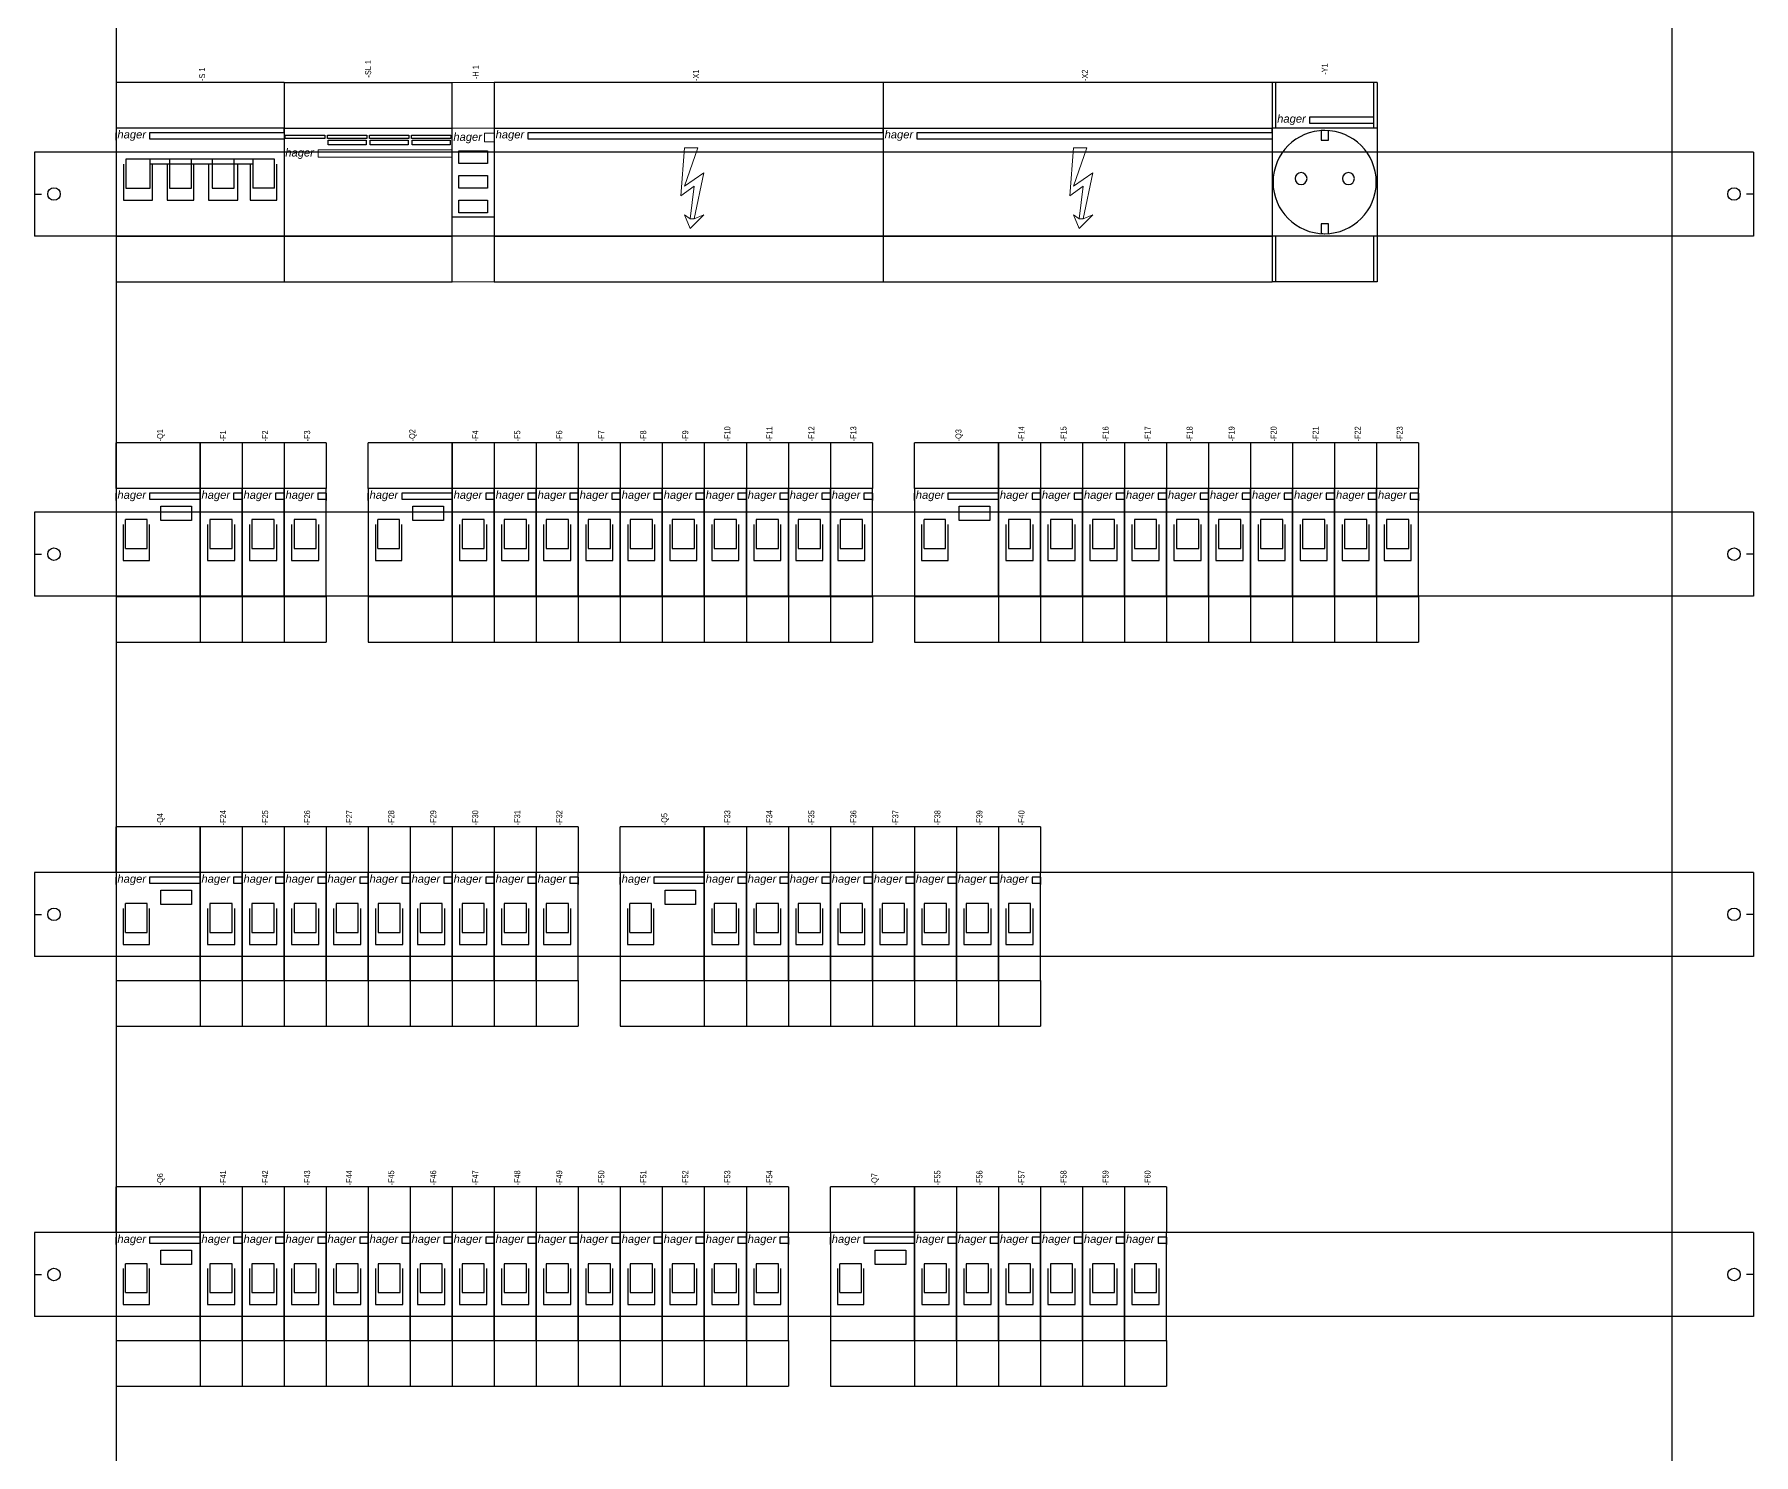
# Model space of a CAD drawing. Header units: millimetres. Extents: x 2151 to 5908, y -441 to 3322.
# Drawn here: x 3168 to 3884, y 1106 to 1697 of the extents above; entities that cross this region are included whole.
import ezdxf
from ezdxf.enums import TextEntityAlignment as Align

# ---------------------------------------------------------------- set-up
doc = ezdxf.new("R2010")
doc.units = ezdxf.units.MM
for name, color, linetype, lineweight in [('2DE_OBJ_Eti-Apparatus', 7, 'Continuous', 25), ('2DE_OBJ_Hager-Apparatus', 7, 'Continuous', 25), ('2DE_OBJ_Hager-Others', 7, 'Continuous', 25), ('2DE_TXTNUM', 7, 'Continuous', 9), ('2DE_TXTORD', 7, 'Continuous', 9)]:
    doc.layers.add(name, color=color, linetype=linetype, lineweight=lineweight)
doc.layers.add('CP_HIDDE_APPARATUS', color=7, linetype='Continuous')
doc.styles.add('CP_ATTR', font='ARIAL.TTF')
doc.styles.add('CP_ELATT', font='ARIAL.TTF')
doc.styles.add('STYLE133', font='ariali.ttf')

# ---------------------------------------------------------------- blocks, each defined once
blk = doc.blocks.new('2de_eti_9_4352_5ex0yz5')
at = {"linetype": 'Continuous'}
for p, q in [((716, 35), (0, 35)), ((0, 35), (0, 0)), ((716, 35), (716, 0)), ((0, 17.5), (3, 17.5)), ((716, 17.5), (713, 17.5)), ((716, 0), (0, 0))]:
    blk.add_line(p, q, dxfattribs=at)
for centre in [(8.15, 17.5), (707.85, 17.5)]:
    blk.add_circle(centre, 2.6, dxfattribs=at)
at = {"linetype": 'ByBlock', "style": 'CP_ATTR', "flags": 9}
for tag in ['EL-STATUS', 'FUNCTION', 'ARTICLE-2', 'ARTICLE-1', 'WEIGHT', 'IP', 'CURRENT', 'LINK', 'OTHER', 'CHARACTER', 'POWER', 'VOLTAGE', 'PRODUCER', 'ORDER-NO', 'PRODUCT-TYPE', 'ARTICLE', 'GROUP', 'NUMBER', 'NAME']:
    blk.add_attdef(tag, text='', height=0.00005, dxfattribs=at).set_placement((0, 5), align=Align.MIDDLE_LEFT)
blk = doc.blocks.new('2de_hager_am3_03296_z6s5u4k')
for p, q in [((0, 0), (0, -45)), ((70, 0), (0, 0)), ((70, -2), (70, 0)), ((70, -4.48), (70, -45)), ((3.04, -15), (3.04, -30)), ((15.22, -30), (15.22, -15)), ((15.22, -30), (15.22, -15)), ((21.3, -15), (21.3, -30)), ((32.46, -30), (32.46, -15)), ((32.46, -30), (32.46, -15)), ((38.55, -15), (38.55, -30)), ((50.72, -30), (50.72, -15)), ((50.72, -30), (50.72, -15)), ((55.8, -15), (55.8, -30)), ((66.96, -30), (66.96, -15)), ((66.96, -30), (66.96, -15)), ((3.04, -30), (15.22, -30)), ((3.04, -30), (15.22, -30)), ((21.3, -30), (32.46, -30)), ((21.3, -30), (32.46, -30)), ((38.55, -30), (50.72, -30)), ((38.55, -30), (50.72, -30)), ((55.8, -30), (66.96, -30)), ((55.8, -30), (66.96, -30)), ((0, -45), (70, -45))]:
    blk.add_line(p, q)
at = {"linetype": 'Continuous'}
blk.add_line((0, -5), (0, -2), dxfattribs=at)
at = {"color": 5}
for p, q in [((70, -2), (13.98, -2)), ((13.98, -2), (13.98, -4.48)), ((13.98, -4.48), (70, -4.48))]:
    blk.add_line(p, q, dxfattribs=at)
at = {"color": 5, "linetype": 'Continuous'}
blk.add_line((70, -2), (70, -4.48), dxfattribs=at)
blk.add_line((70, -2), (70, -4.48), dxfattribs=at)
at = {"color": 8, "linetype": 'Continuous'}
for p, q in [((4.06, -13), (4.06, -25)), ((56.91, -13), (4.06, -13)), ((14.2, -25), (14.2, -13)), ((22.32, -13), (22.32, -25)), ((31.45, -13), (22.32, -13)), ((31.45, -25), (31.45, -13)), ((50.24, -13), (39.08, -13)), ((40.09, -13), (40.09, -25)), ((49.22, -13), (40.09, -13)), ((49.22, -25), (49.22, -13)), ((56.91, -13), (56.91, -25)), ((66.04, -13), (56.91, -13)), ((66.04, -25), (66.04, -13)), ((56.91, -15), (14.2, -15)), ((50.24, -15), (39.08, -15)), ((4.06, -25), (14.2, -25)), ((22.32, -25), (31.45, -25)), ((40.09, -25), (49.22, -25)), ((66.04, -25), (56.91, -25))]:
    blk.add_line(p, q, dxfattribs=at)
at = {"layer": 'CP_HIDDE_APPARATUS'}
for p, q in [((52.75, 19), (0, 19)), ((52.75, 19), (0, 19)), ((0, 19), (0, 0)), ((70, 19), (52.75, 19)), ((70, 19), (52.75, 19)), ((70, 19), (70, 0)), ((0, -45), (0, -64)), ((70, -45), (70, -64)), ((0, -64), (52.75, -64)), ((0, -64), (52.75, -64)), ((52.75, -64), (70, -64)), ((52.75, -64), (70, -64))]:
    blk.add_line(p, q, dxfattribs=at)
at = {"color": 5, "style": 'STYLE133'}
blk.add_text('hager', height=3.333, dxfattribs=at).set_placement((0.58, -0.99), align=Align.TOP_LEFT)
at = {"linetype": 'ByBlock', "style": 'CP_ATTR', "flags": 9}
for tag in ['WEIGHT', 'IP', 'MATERIAL', 'DIMS', 'OTHER', 'CHARACTER', 'POWER', 'VOLTAGE', 'PRODUCER', 'PRODUCT-TYPE', 'ARTICLE', 'GROUP', 'NUMBER', 'NAME']:
    blk.add_attdef(tag, text='', height=0.00005, dxfattribs=at).set_placement((-0.01, 0), align=Align.MIDDLE_LEFT)
at = {"layer": '2DE_TXTNUM', "style": 'CP_ELATT', "width": 0.8}
blk.add_attdef('TAG', (37.09, 19.6), '', height=2.5, rotation=90, dxfattribs=at)
at = {"layer": '2DE_TXTORD', "style": 'CP_ELATT', "width": 0.8, "flags": 1}
blk.add_attdef('ORDER-NO', (28.36, 9.12), '', height=1.7, dxfattribs=at)
blk = doc.blocks.new('2d_logo_hager_53nhrsw')
at = {"color": 5, "lineweight": 0}
blk.add_lwpolyline([(13.68, -1.87), (69.5, -1.87), (69.5, 1.18), (13.68, 1.18), (13.68, -1.87)], dxfattribs=at)
at = {"color": 5, "style": 'STYLE133'}
blk.add_text('hager', height=3.333, dxfattribs=at).set_placement((0, 1.67), align=Align.TOP_LEFT)
blk = doc.blocks.new('2de_hager_am3_06345_zz7asxa')
for p, q in [((0, 0), (70, 0)), ((0, 0), (0, -45)), ((70, -45), (70, 0)), ((0.5, -3), (17, -3)), ((0.5, -4.3), (0.5, -3)), ((17, -4.3), (0.5, -4.3)), ((17, -3), (17, -4.3)), ((18, -3), (34.5, -3)), ((18, -4.3), (18, -3)), ((34.5, -4.3), (18, -4.3)), ((18.32, -7), (18.32, -5)), ((18.32, -5), (34.12, -5)), ((34.12, -7), (18.32, -7)), ((34.12, -5), (34.12, -7)), ((34.5, -3), (34.5, -4.3)), ((35.5, -3), (52, -3)), ((35.5, -4.3), (35.5, -3)), ((52, -4.3), (35.5, -4.3)), ((35.82, -7), (35.82, -5)), ((35.82, -5), (51.62, -5)), ((51.62, -7), (35.82, -7)), ((51.62, -5), (51.62, -7)), ((52, -3), (52, -4.3)), ((53, -3), (69.5, -3)), ((53, -4.3), (53, -3)), ((69.5, -4.3), (53, -4.3)), ((53.32, -7), (53.32, -5)), ((53.32, -5), (69.12, -5)), ((69.12, -7), (53.32, -7)), ((69.12, -5), (69.12, -7)), ((69.5, -3), (69.5, -4.3)), ((0, -45), (70, -45))]:
    blk.add_line(p, q)
at = {"layer": 'CP_HIDDE_APPARATUS'}
for p, q in [((0, 19), (70, 19)), ((0, 19), (0, 0)), ((70, 0), (70, 19)), ((0, -45), (0, -64)), ((70, -64), (70, -45)), ((0, -64), (70, -64))]:
    blk.add_line(p, q, dxfattribs=at)
blk.add_blockref('2d_logo_hager_53nhrsw', (0.5, -10.2))
at = {"linetype": 'ByBlock', "style": 'CP_ATTR', "flags": 9}
for tag in ['WEIGHT', 'IP', 'MATERIAL', 'DIMS', 'OTHER', 'CHARACTER', 'POWER', 'VOLTAGE', 'PRODUCER', 'PRODUCT-TYPE', 'ARTICLE', 'GROUP', 'NUMBER', 'NAME']:
    blk.add_attdef(tag, text='', height=0.00005, dxfattribs=at).set_placement((-0.01, 0), align=Align.MIDDLE_LEFT)
at = {"layer": '2DE_TXTNUM', "style": 'CP_ELATT', "width": 0.8}
blk.add_attdef('TAG', text='', height=2.5, rotation=90, dxfattribs=at).set_placement((35, 21.04), align=Align.MIDDLE_LEFT)
at = {"layer": '2DE_TXTORD', "style": 'CP_ELATT', "width": 0.8, "flags": 1}
blk.add_attdef('ORDER-NO', (29.49, -49.12), '', height=1.7, dxfattribs=at)
blk = doc.blocks.new('2de_hager_am3_05270_5x76jyh')
at = {"color": 7, "lineweight": 0}
for p, q in [((0, 0), (0, -45)), ((17.5, 0), (0, 0)), ((0, -45), (17.5, -45))]:
    blk.add_line(p, q, dxfattribs=at)
for p, q in [((17.5, 0), (17.5, -45)), ((17.5, -37.15), (0, -37.15))]:
    blk.add_line(p, q)
at = {"color": 5, "lineweight": 0}
blk.add_lwpolyline([(13.45, -2.19), (17.5, -2.19), (17.5, -5.75), (13.45, -5.75), (13.45, -2.19)], dxfattribs=at)
blk.add_lwpolyline([(13.45, -2.19), (17.5, -2.19), (17.5, -5.75), (13.45, -5.75), (13.45, -2.19)], dxfattribs=at)
at = {"color": 1}
for points in [[(2.71, -9.49), (14.71, -9.49), (14.71, -14.7), (2.71, -14.7)], [(2.71, -19.77), (14.71, -19.77), (14.71, -24.99), (2.71, -24.99)], [(2.71, -30.05), (14.71, -30.05), (14.71, -35.27), (2.71, -35.27)]]:
    blk.add_lwpolyline(points, close=True, dxfattribs=at)
at = {"layer": 'CP_HIDDE_APPARATUS', "color": 7, "lineweight": 0}
for p, q in [((0, 19), (0, 0)), ((17.5, 19), (0, 19)), ((17.5, 0), (17.5, 19)), ((0, -64), (17.5, -64))]:
    blk.add_line(p, q, dxfattribs=at)
at = {"layer": 'CP_HIDDE_APPARATUS'}
for p, q in [((0, -64), (0, -45)), ((17.5, -45), (17.5, -64))]:
    blk.add_line(p, q, dxfattribs=at)
at = {"color": 5, "style": 'STYLE133'}
blk.add_text('hager', height=3.333, dxfattribs=at).set_placement((0.48, -2.02), align=Align.TOP_LEFT)
blk.add_text('hager', height=3.333, dxfattribs=at).set_placement((0.48, -2.02), align=Align.TOP_LEFT)
at = {"linetype": 'ByBlock', "style": 'CP_ATTR', "flags": 9}
for tag in ['WEIGHT', 'IP', 'MATERIAL', 'DIMS', 'OTHER', 'CHARACTER', 'POWER', 'VOLTAGE', 'PRODUCER', 'PRODUCT-TYPE', 'ARTICLE', 'GROUP', 'NUMBER', 'NAME']:
    blk.add_attdef(tag, text='', height=0.00005, dxfattribs=at).set_placement((-0.01, 0), align=Align.MIDDLE_LEFT)
at = {"layer": '2DE_TXTNUM', "style": 'CP_ELATT', "width": 0.8}
blk.add_attdef('TAG', (11.05, 20.4), '', height=2.5, rotation=90, dxfattribs=at)
at = {"layer": '2DE_TXTORD', "style": 'CP_ELATT', "width": 0.8, "flags": 1}
blk.add_attdef('ORDER-NO', (2.32, 9.91), '', height=1.7, dxfattribs=at)
blk = doc.blocks.new('2de_hager_am3_04862_zmxa4c9')
for p, q in [((0, 0), (0, -45)), ((35, 0), (0, 0)), ((35, -45), (35, 0)), ((35, -45), (35, 0)), ((35, -4.48), (35, -2)), ((3, -15), (3, -30)), ((14, -30), (14, -15)), ((14, -30), (14, -15)), ((3, -30), (14, -30)), ((3, -30), (14, -30)), ((0, -45), (35, -45)), ((0, -45), (35, -45))]:
    blk.add_line(p, q)
at = {"linetype": 'Continuous'}
for p, q in [((35, 0), (0, 0)), ((0, -5), (0, -2)), ((35, -2), (35, -5)), ((35, -2), (35, -5))]:
    blk.add_line(p, q, dxfattribs=at)
at = {"color": 255, "linetype": 'Continuous'}
blk.add_line((0, -2), (0, -5), dxfattribs=at)
at = {"color": 250, "linetype": 'Continuous'}
for p, q in [((0, -2), (0, -5)), ((35, -5), (35, -2))]:
    blk.add_line(p, q, dxfattribs=at)
at = {"color": 5}
for p, q in [((35, -2), (13.98, -2)), ((13.98, -2), (13.98, -4.48)), ((13.98, -4.48), (35, -4.48))]:
    blk.add_line(p, q, dxfattribs=at)
at = {"color": 8, "linetype": 'Continuous'}
for p, q in [((13, -13), (4, -13)), ((4, -25), (4, -13)), ((13, -25), (13, -13)), ((4, -25), (13, -25))]:
    blk.add_line(p, q, dxfattribs=at)
at = {"color": 5}
blk.add_lwpolyline([(18.67, -7.37), (31.36, -7.37), (31.36, -13.35), (18.67, -13.35)], close=True, dxfattribs=at)
at = {"layer": 'CP_HIDDE_APPARATUS'}
for p, q in [((35, 19), (0, 19)), ((35, 19), (0, 19)), ((0, 0), (0, 19)), ((35, 0), (35, 19)), ((0, -45), (0, -64)), ((35, -45), (35, -64)), ((0, -64), (35, -64))]:
    blk.add_line(p, q, dxfattribs=at)
at = {"layer": 'CP_HIDDE_APPARATUS', "linetype": 'Continuous'}
blk.add_line((0, -64), (35, -64), dxfattribs=at)
at = {"color": 5, "style": 'STYLE133'}
blk.add_text('hager', height=3.333, dxfattribs=at).set_placement((0.58, -0.99), align=Align.TOP_LEFT)
at = {"linetype": 'ByBlock', "style": 'CP_ATTR', "flags": 9}
for tag in ['WEIGHT', 'IP', 'MATERIAL', 'DIMS', 'OTHER', 'CHARACTER', 'POWER', 'VOLTAGE', 'PRODUCER', 'PRODUCT-TYPE', 'ARTICLE', 'GROUP', 'NUMBER', 'NAME']:
    blk.add_attdef(tag, text='', height=0.00005, dxfattribs=at).set_placement((-0.01, 0), align=Align.MIDDLE_LEFT)
at = {"layer": '2DE_TXTNUM', "style": 'CP_ELATT', "width": 0.8}
blk.add_attdef('TAG', (19.59, 19.6), '', height=2.5, rotation=90, dxfattribs=at)
at = {"layer": '2DE_TXTORD', "style": 'CP_ELATT', "width": 0.8, "flags": 1}
blk.add_attdef('ORDER-NO', (10.86, 9.12), '', height=1.7, dxfattribs=at)
blk = doc.blocks.new('2de_hager_am3_04059_5pzvrt4')
for p, q in [((0, 0), (0, -45)), ((17.5, 0), (0, 0)), ((17.5, -45), (17.5, 0)), ((17.5, -45), (17.5, 0)), ((3.09, -15), (3.09, -30)), ((14.41, -30), (14.41, -15)), ((14.41, -30), (14.41, -15)), ((3.09, -30), (14.41, -30)), ((3.09, -30), (14.41, -30)), ((0, -45), (17.5, -45)), ((0, -45), (17.5, -45))]:
    blk.add_line(p, q)
at = {"color": 0, "linetype": 'Continuous'}
blk.add_line((17.5, 0), (0, 0), dxfattribs=at)
at = {"linetype": 'Continuous'}
blk.add_line((0, -5), (0, -2), dxfattribs=at)
at = {"color": 250, "linetype": 'Continuous'}
for p, q in [((0, -5), (0, -2)), ((17.5, -2), (17.5, -5))]:
    blk.add_line(p, q, dxfattribs=at)
at = {"color": 0}
blk.add_line((0, -2), (0, -5), dxfattribs=at)
at = {"color": 255, "linetype": 'Continuous'}
blk.add_line((17.5, -2), (17.5, -5), dxfattribs=at)
at = {"color": 8, "linetype": 'Continuous'}
for p, q in [((13.38, -13), (4.12, -13)), ((13.38, -13), (4.12, -13)), ((4.12, -13), (4.12, -25)), ((13.38, -25), (13.38, -13)), ((13.38, -25), (13.38, -13)), ((4.12, -25), (13.38, -25)), ((4.12, -25), (13.38, -25))]:
    blk.add_line(p, q, dxfattribs=at)
at = {"color": 5}
blk.add_lwpolyline([(17.5, -2), (13.98, -2), (13.98, -4.48), (17.5, -4.48)], close=True, dxfattribs=at)
at = {"layer": 'CP_HIDDE_APPARATUS'}
for p, q in [((0, 19), (0, 0)), ((17.5, 19), (0, 19)), ((17.5, 19), (0, 19)), ((17.5, 19), (17.5, 0)), ((0, -45), (0, -64)), ((17.5, -45), (17.5, -64)), ((0, -64), (17.5, -64)), ((0, -64), (17.5, -64))]:
    blk.add_line(p, q, dxfattribs=at)
at = {"color": 5, "style": 'STYLE133'}
blk.add_text('hager', height=3.333, dxfattribs=at).set_placement((0.58, -0.99), align=Align.TOP_LEFT)
at = {"linetype": 'ByBlock', "style": 'CP_ATTR', "flags": 9}
for tag in ['WEIGHT', 'IP', 'MATERIAL', 'DIMS', 'OTHER', 'CHARACTER', 'POWER', 'VOLTAGE', 'PRODUCER', 'PRODUCT-TYPE', 'ARTICLE', 'GROUP', 'NUMBER', 'NAME']:
    blk.add_attdef(tag, text='', height=0.00005, dxfattribs=at).set_placement((-0.01, 0), align=Align.MIDDLE_LEFT)
at = {"layer": '2DE_TXTNUM', "style": 'CP_ELATT', "width": 0.8}
blk.add_attdef('TAG', (10.84, 19.6), '', height=2.5, rotation=90, dxfattribs=at)
at = {"layer": '2DE_TXTORD', "style": 'CP_ELATT', "width": 0.8, "flags": 1}
blk.add_attdef('ORDER-NO', (2.11, 9.12), '', height=1.7, dxfattribs=at)
blk = doc.blocks.new('2de_hager_am3_05558_zf5a96e')
for p, q in [((0, 0), (162, 0)), ((0, 0), (0, -45)), ((162, -2), (162, 0)), ((162, -4.48), (162, -45)), ((0, -45), (162, -45))]:
    blk.add_line(p, q)
at = {"color": 5}
for p, q in [((13.98, -2), (13.98, -4.48)), ((162, -2), (13.98, -2)), ((13.98, -4.48), (162, -4.48)), ((162, -2), (162, -4.48))]:
    blk.add_line(p, q, dxfattribs=at)
at = {"layer": 'CP_HIDDE_APPARATUS'}
for p, q in [((0, 19), (0, 0)), ((162, 19), (0, 19)), ((162, 19), (162, 0)), ((0, -45), (0, -64)), ((162, -45), (162, -64)), ((0, -64), (52.75, -64)), ((52.75, -64), (162, -64))]:
    blk.add_line(p, q, dxfattribs=at)
at = {"layer": 'CP_HIDDE_APPARATUS', "color": 1, "lineweight": 0}
for points in [[(81.67, -37.79), (83.26, -24.22), (77.68, -28.21), (79.27, -8.25), (84.86, -8.25), (79.27, -24.22), (87.26, -18.63), (83.26, -37.79)], [(79.27, -36.2), (81.67, -41.78), (87.26, -36.2), (83.26, -37.79), (81.67, -37.79), (79.27, -36.2)]]:
    blk.add_lwpolyline(points, dxfattribs=at)
at = {"color": 5, "style": 'STYLE133'}
blk.add_text('hager', height=3.333, dxfattribs=at).set_placement((0.58, -0.99), align=Align.TOP_LEFT)
at = {"linetype": 'ByBlock', "style": 'CP_ATTR', "flags": 9}
for tag in ['WEIGHT', 'IP', 'MATERIAL', 'DIMS', 'OTHER', 'CHARACTER', 'POWER', 'VOLTAGE', 'PRODUCER', 'PRODUCT-TYPE', 'ARTICLE', 'GROUP', 'NUMBER', 'NAME']:
    blk.add_attdef(tag, text='', height=0.00005, dxfattribs=at).set_placement((-0.01, 0), align=Align.MIDDLE_LEFT)
at = {"layer": '2DE_TXTNUM', "style": 'CP_ELATT', "width": 0.8}
blk.add_attdef('TAG', (85.24, 19.6), '', height=2.5, rotation=90, dxfattribs=at)
at = {"layer": '2DE_TXTORD', "style": 'CP_ELATT', "width": 0.8, "flags": 1}
blk.add_attdef('ORDER-NO', (76.51, 9.12), '', height=1.7, dxfattribs=at)
blk = doc.blocks.new('2de_hager_am3_05393_zp9ok11')
for p, q in [((43.75, 19), (0, 19)), ((0, 19), (0, -64)), ((1.5, 0), (1.5, 19)), ((42.25, 19), (42.25, 0)), ((43.75, 19), (43.75, -64)), ((43.75, 0), (0, 0)), ((20.4, -1.05), (20.4, -5.05)), ((20.4, -5.05), (23.4, -5.05)), ((23.4, -5.05), (23.4, -1.06)), ((20.4, -39.95), (20.4, -43.95)), ((23.4, -39.95), (20.4, -39.95)), ((23.4, -43.94), (23.4, -39.95)), ((43.75, -45), (0, -45)), ((1.5, -64), (1.5, -45)), ((42.25, -45), (42.25, -64)), ((43.75, -64), (0, -64))]:
    blk.add_line(p, q)
at = {"color": 5}
for p, q in [((15.48, 4.57), (15.48, 2.09)), ((42.25, 4.57), (15.48, 4.57)), ((15.48, 2.09), (42.25, 2.09)), ((42.25, 4.57), (42.25, 2.09))]:
    blk.add_line(p, q, dxfattribs=at)
at = {"extrusion": (0, -2e-16, -1)}
blk.add_circle((-21.85, -22.5), 21.5, dxfattribs=at)
at = {"extrusion": (-2e-16, -2e-16, -1)}
for centre in [(-12, -21.08), (-31.75, -21.08)]:
    blk.add_circle(centre, 2.5, dxfattribs=at)
for start_param, end_param in [(-1.569634, -1.500972), (1.500972, 1.569634)]:
    blk.add_ellipse((21.9, -22.5), major_axis=(-21.5, 0), ratio=1, start_param=start_param, end_param=end_param)
at = {"color": 5, "style": 'STYLE133'}
blk.add_text('hager', height=3.333, dxfattribs=at).set_placement((2.08, 5.58), align=Align.TOP_LEFT)
at = {"linetype": 'ByBlock', "style": 'CP_ATTR', "flags": 9}
for tag in ['WEIGHT', 'IP', 'MATERIAL', 'DIMS', 'OTHER', 'CHARACTER', 'POWER', 'VOLTAGE', 'PRODUCER', 'PRODUCT-TYPE', 'ARTICLE', 'GROUP', 'NUMBER', 'NAME']:
    blk.add_attdef(tag, text='', height=0.00005, dxfattribs=at).set_placement((-0.01, 0), align=Align.MIDDLE_LEFT)
at = {"layer": '2DE_TXTNUM', "style": 'CP_ELATT', "width": 0.8}
blk.add_attdef('TAG', text='', height=2.5, rotation=90, dxfattribs=at).set_placement((21.88, 22.2), align=Align.MIDDLE_LEFT)
at = {"layer": '2DE_TXTORD', "style": 'CP_ELATT', "width": 0.8, "flags": 1}
blk.add_attdef('ORDER-NO', text='', height=2.5, dxfattribs=at).set_placement((21.88, 9.5), align=Align.MIDDLE_CENTER)

msp = doc.modelspace()

# ---------------------------------------------------------------- linework, layer by layer
at = {"color": 1}
for points in [[(3202.02, 2248.43), (3202.02, 563.43)], [(3850, 2248.43), (3850, 563.43)]]:
    msp.add_lwpolyline(points, dxfattribs=at)

# ---------------------------------------------------------------- block references
at = {"layer": '2DE_OBJ_Eti-Apparatus'}
for p in [(3168.02, 1613.43), (3168.02, 1463.43), (3168.02, 1313.43), (3168.02, 1163.43)]:
    msp.add_blockref('2de_eti_9_4352_5ex0yz5', p, dxfattribs=at)
at = {"layer": '2DE_OBJ_Hager-Apparatus'}
for name, p, values in [('2de_hager_am3_03296_z6s5u4k', (3202.02, 1658.43), {'TAG': '-S 1'}), ('2de_hager_am3_06345_zz7asxa', (3272.02, 1658.43), {'TAG': '-SL 1'}), ('2de_hager_am3_05270_5x76jyh', (3342.02, 1658.43), {'TAG': '-H 1'}), ('2de_hager_am3_05393_zp9ok11', (3683.52, 1658.43), {'TAG': '-Y1'}), ('2de_hager_am3_04862_zmxa4c9', (3202.02, 1508.32), {'TAG': '-Q1'}), ('2de_hager_am3_04862_zmxa4c9', (3307.02, 1508.32), {'TAG': '-Q2'}), ('2de_hager_am3_04059_5pzvrt4', (3447.02, 1508.32), {'TAG': '-F10'}), ('2de_hager_am3_04059_5pzvrt4', (3464.52, 1508.32), {'TAG': '-F11'}), ('2de_hager_am3_04059_5pzvrt4', (3482.02, 1508.32), {'TAG': '-F12'}), ('2de_hager_am3_04059_5pzvrt4', (3499.52, 1508.32), {'TAG': '-F13'}), ('2de_hager_am3_04862_zmxa4c9', (3534.52, 1508.32), {'TAG': '-Q3'}), ('2de_hager_am3_04059_5pzvrt4', (3569.52, 1508.32), {'TAG': '-F14'}), ('2de_hager_am3_04059_5pzvrt4', (3587.02, 1508.32), {'TAG': '-F15'}), ('2de_hager_am3_04059_5pzvrt4', (3604.52, 1508.32), {'TAG': '-F16'}), ('2de_hager_am3_04059_5pzvrt4', (3622.02, 1508.32), {'TAG': '-F17'}), ('2de_hager_am3_04059_5pzvrt4', (3639.52, 1508.32), {'TAG': '-F18'}), ('2de_hager_am3_04059_5pzvrt4', (3657.02, 1508.32), {'TAG': '-F19'}), ('2de_hager_am3_04059_5pzvrt4', (3674.52, 1508.32), {'TAG': '-F20'}), ('2de_hager_am3_04059_5pzvrt4', (3692.02, 1508.32), {'TAG': '-F21'}), ('2de_hager_am3_04059_5pzvrt4', (3709.52, 1508.32), {'TAG': '-F22'}), ('2de_hager_am3_04059_5pzvrt4', (3727.02, 1508.32), {'TAG': '-F23'}), ('2de_hager_am3_04059_5pzvrt4', (3237.02, 1508.32), {'TAG': '-F1'}), ('2de_hager_am3_04059_5pzvrt4', (3254.52, 1508.32), {'TAG': '-F2'}), ('2de_hager_am3_04059_5pzvrt4', (3272.02, 1508.32), {'TAG': '-F3'}), ('2de_hager_am3_04059_5pzvrt4', (3342.02, 1508.32), {'TAG': '-F4'}), ('2de_hager_am3_04059_5pzvrt4', (3359.52, 1508.32), {'TAG': '-F5'}), ('2de_hager_am3_04059_5pzvrt4', (3377.02, 1508.32), {'TAG': '-F6'}), ('2de_hager_am3_04059_5pzvrt4', (3394.52, 1508.32), {'TAG': '-F7'}), ('2de_hager_am3_04059_5pzvrt4', (3412.02, 1508.32), {'TAG': '-F8'}), ('2de_hager_am3_04059_5pzvrt4', (3429.52, 1508.32), {'TAG': '-F9'}), ('2de_hager_am3_04862_zmxa4c9', (3202.02, 1348.43), {'TAG': '-Q4'}), ('2de_hager_am3_04059_5pzvrt4', (3237.02, 1348.43), {'TAG': '-F24'}), ('2de_hager_am3_04059_5pzvrt4', (3254.52, 1348.43), {'TAG': '-F25'}), ('2de_hager_am3_04059_5pzvrt4', (3272.02, 1348.43), {'TAG': '-F26'}), ('2de_hager_am3_04059_5pzvrt4', (3289.52, 1348.43), {'TAG': '-F27'}), ('2de_hager_am3_04059_5pzvrt4', (3307.02, 1348.43), {'TAG': '-F28'}), ('2de_hager_am3_04059_5pzvrt4', (3324.52, 1348.43), {'TAG': '-F29'}), ('2de_hager_am3_04059_5pzvrt4', (3342.02, 1348.43), {'TAG': '-F30'}), ('2de_hager_am3_04059_5pzvrt4', (3359.52, 1348.43), {'TAG': '-F31'}), ('2de_hager_am3_04059_5pzvrt4', (3377.02, 1348.43), {'TAG': '-F32'}), ('2de_hager_am3_04862_zmxa4c9', (3412.02, 1348.43), {'TAG': '-Q5'}), ('2de_hager_am3_04059_5pzvrt4', (3447.02, 1348.43), {'TAG': '-F33'}), ('2de_hager_am3_04059_5pzvrt4', (3464.52, 1348.43), {'TAG': '-F34'}), ('2de_hager_am3_04059_5pzvrt4', (3482.02, 1348.43), {'TAG': '-F35'}), ('2de_hager_am3_04059_5pzvrt4', (3499.52, 1348.43), {'TAG': '-F36'}), ('2de_hager_am3_04059_5pzvrt4', (3517.02, 1348.43), {'TAG': '-F37'}), ('2de_hager_am3_04059_5pzvrt4', (3534.52, 1348.43), {'TAG': '-F38'}), ('2de_hager_am3_04059_5pzvrt4', (3552.02, 1348.43), {'TAG': '-F39'}), ('2de_hager_am3_04059_5pzvrt4', (3569.52, 1348.43), {'TAG': '-F40'}), ('2de_hager_am3_04862_zmxa4c9', (3202.02, 1198.43), {'TAG': '-Q6'}), ('2de_hager_am3_04059_5pzvrt4', (3237.02, 1198.43), {'TAG': '-F41'}), ('2de_hager_am3_04059_5pzvrt4', (3254.52, 1198.43), {'TAG': '-F42'}), ('2de_hager_am3_04059_5pzvrt4', (3272.02, 1198.43), {'TAG': '-F43'}), ('2de_hager_am3_04059_5pzvrt4', (3289.52, 1198.43), {'TAG': '-F44'}), ('2de_hager_am3_04059_5pzvrt4', (3307.02, 1198.43), {'TAG': '-F45'}), ('2de_hager_am3_04059_5pzvrt4', (3324.52, 1198.43), {'TAG': '-F46'}), ('2de_hager_am3_04059_5pzvrt4', (3342.02, 1198.43), {'TAG': '-F47'}), ('2de_hager_am3_04059_5pzvrt4', (3359.52, 1198.43), {'TAG': '-F48'}), ('2de_hager_am3_04059_5pzvrt4', (3377.02, 1198.43), {'TAG': '-F49'}), ('2de_hager_am3_04059_5pzvrt4', (3394.52, 1198.43), {'TAG': '-F50'}), ('2de_hager_am3_04059_5pzvrt4', (3412.02, 1198.43), {'TAG': '-F51'}), ('2de_hager_am3_04059_5pzvrt4', (3429.52, 1198.43), {'TAG': '-F52'}), ('2de_hager_am3_04059_5pzvrt4', (3447.02, 1198.43), {'TAG': '-F53'}), ('2de_hager_am3_04059_5pzvrt4', (3464.52, 1198.43), {'TAG': '-F54'}), ('2de_hager_am3_04862_zmxa4c9', (3499.52, 1198.43), {'TAG': '-Q7'}), ('2de_hager_am3_04059_5pzvrt4', (3534.52, 1198.43), {'TAG': '-F55'}), ('2de_hager_am3_04059_5pzvrt4', (3552.02, 1198.43), {'TAG': '-F56'}), ('2de_hager_am3_04059_5pzvrt4', (3569.52, 1198.43), {'TAG': '-F57'}), ('2de_hager_am3_04059_5pzvrt4', (3587.02, 1198.43), {'TAG': '-F58'}), ('2de_hager_am3_04059_5pzvrt4', (3604.52, 1198.43), {'TAG': '-F59'}), ('2de_hager_am3_04059_5pzvrt4', (3622.02, 1198.43), {'TAG': '-F60'})]:
    msp.add_blockref(name, p, dxfattribs=at).add_auto_attribs(values)
at = {"layer": '2DE_OBJ_Hager-Others'}
for p, values in [((3359.52, 1658.43), {'TAG': '-X1'}), ((3521.52, 1658.43), {'TAG': '-X2'})]:
    msp.add_blockref('2de_hager_am3_05558_zf5a96e', p, dxfattribs=at).add_auto_attribs(values)

doc.saveas('drawing.dxf')
